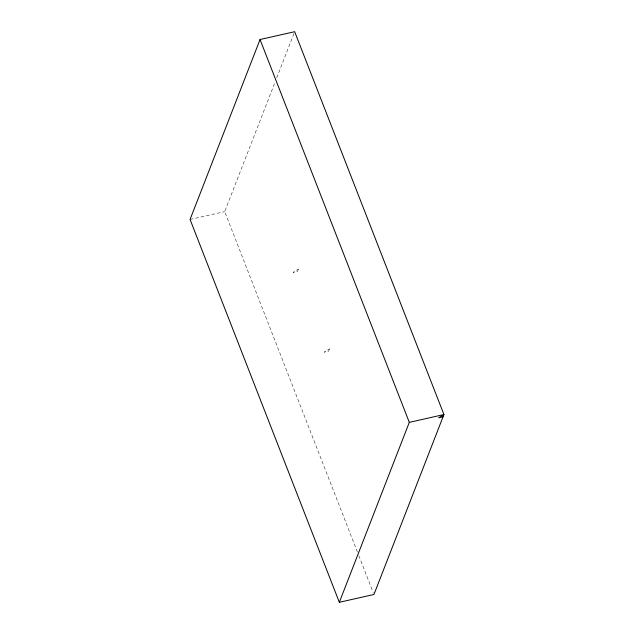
<?xml version="1.0" encoding="UTF-8"?>
<svg xmlns="http://www.w3.org/2000/svg" width="634" height="634" viewBox="0 0 634 634"><rect width="100%" height="100%" fill="white"/><g stroke="black" fill="none" stroke-linecap="round" stroke-linejoin="round"><path stroke-width="0.48" stroke-dasharray="3.17 2.38" d="M357.418 552.04L224.698 211.637L274.934 82.452M276.725 77.839L293.954 33.547M190.065 219.459L224.698 211.637M358.852 555.733L373.244 592.631M298.345 269.141L297.457 271.431L293.059 272.422L298.345 269.141M329.442 348.906L328.547 351.188L324.148 352.179L329.442 348.906"/><path stroke-width="0.95" d="M260.043 39.522L190.065 219.459L339.333 602.3L373.957 594.478L443.935 414.541L294.667 31.7L260.043 39.522L409.302 422.363L339.333 602.3M409.302 422.363L443.935 414.541L438.649 417.822L443.047 416.823"/></g></svg>
